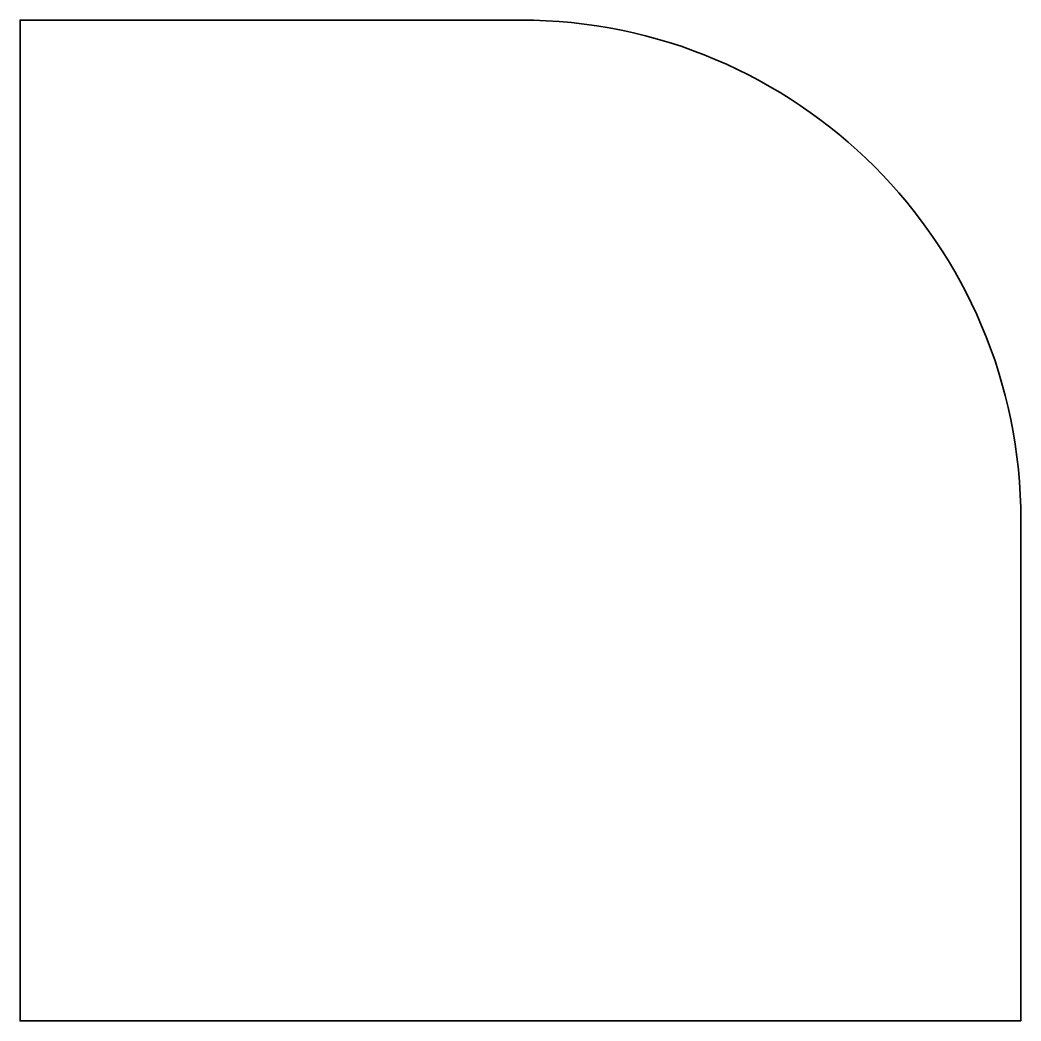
# Model space of a CAD drawing. Header units: inches. Extents: x 52.9 to 102.9, y -139.2 to -89.2.
import ezdxf

# ---------------------------------------------------------------- set-up
doc = ezdxf.new("R2010")
doc.units = ezdxf.units.IN
doc.header["$MEASUREMENT"] = 0
doc.layers.add('Layer 1', color=7, linetype='Continuous')

msp = doc.modelspace()

# ---------------------------------------------------------------- linework, layer by layer
at = {"layer": 'Layer 1', "color": 179, "lineweight": 35, "true_color": 0x231f20}
msp.add_open_spline([(102.879, -139.196), (102.879, -139.196), (52.879, -139.196), (52.879, -139.196), (52.879, -139.196), (52.879, -89.196), (52.879, -89.196), (52.879, -89.196), (77.879, -89.196), (77.879, -89.196), (91.687, -89.196), (102.879, -100.389), (102.879, -114.196), (102.879, -114.196), (102.879, -139.196), (102.879, -139.196)], degree=3, knots=[0, 0, 0, 0, 1, 1, 1, 2, 2, 2, 3, 3, 3, 4, 4, 4, 5, 5, 5, 5], dxfattribs=at)

doc.saveas('drawing.dxf')
